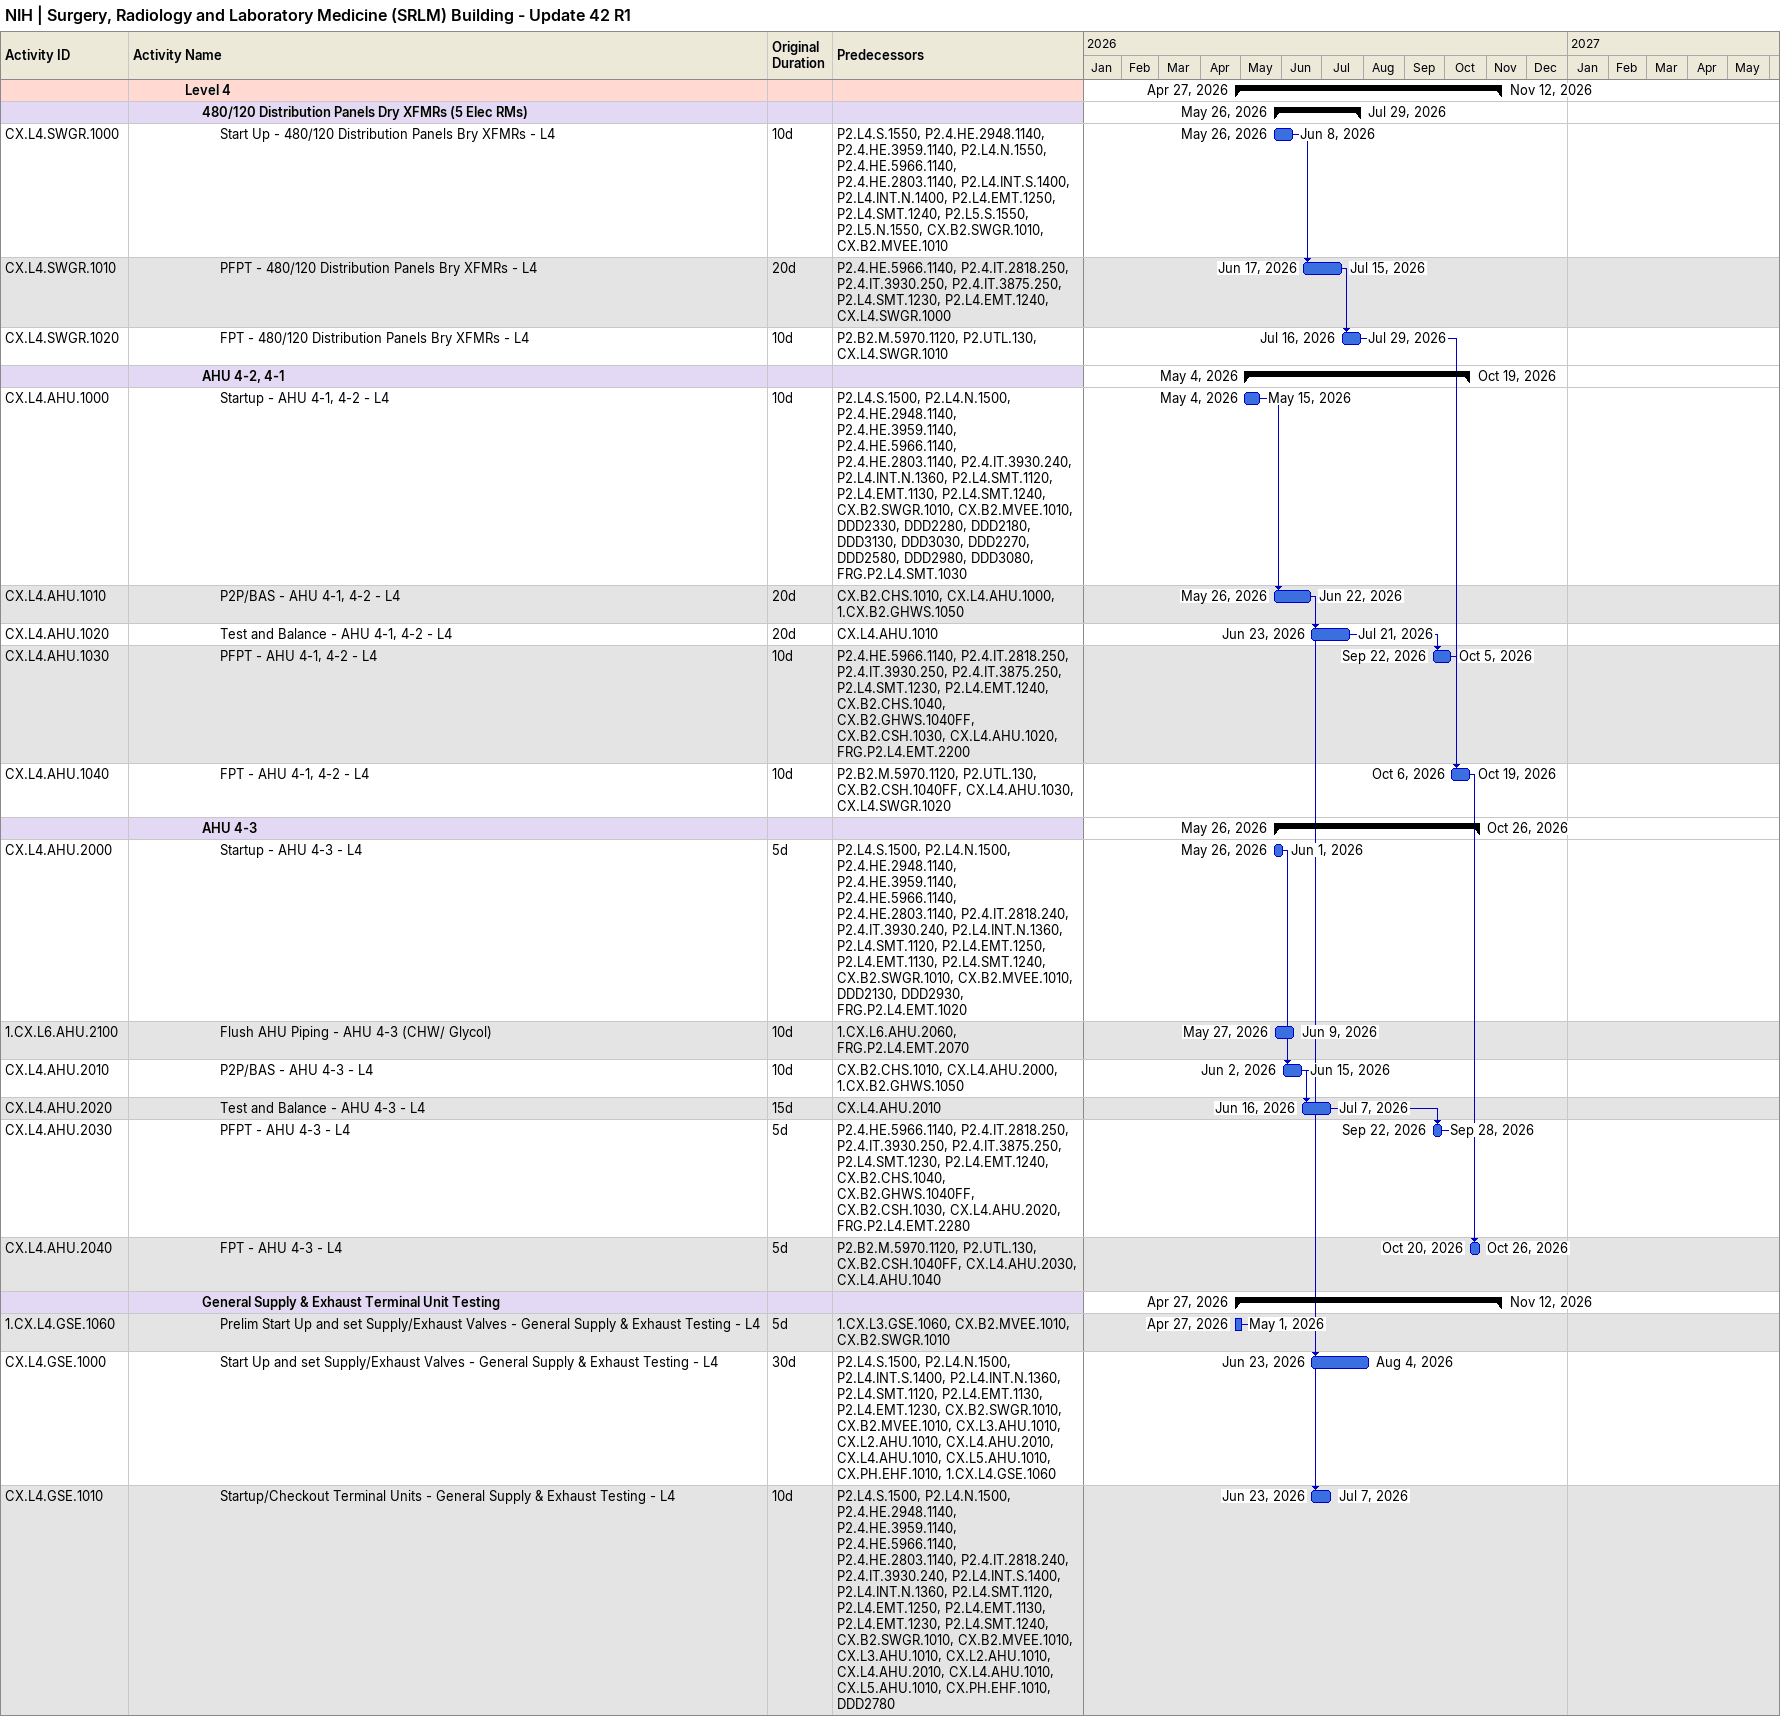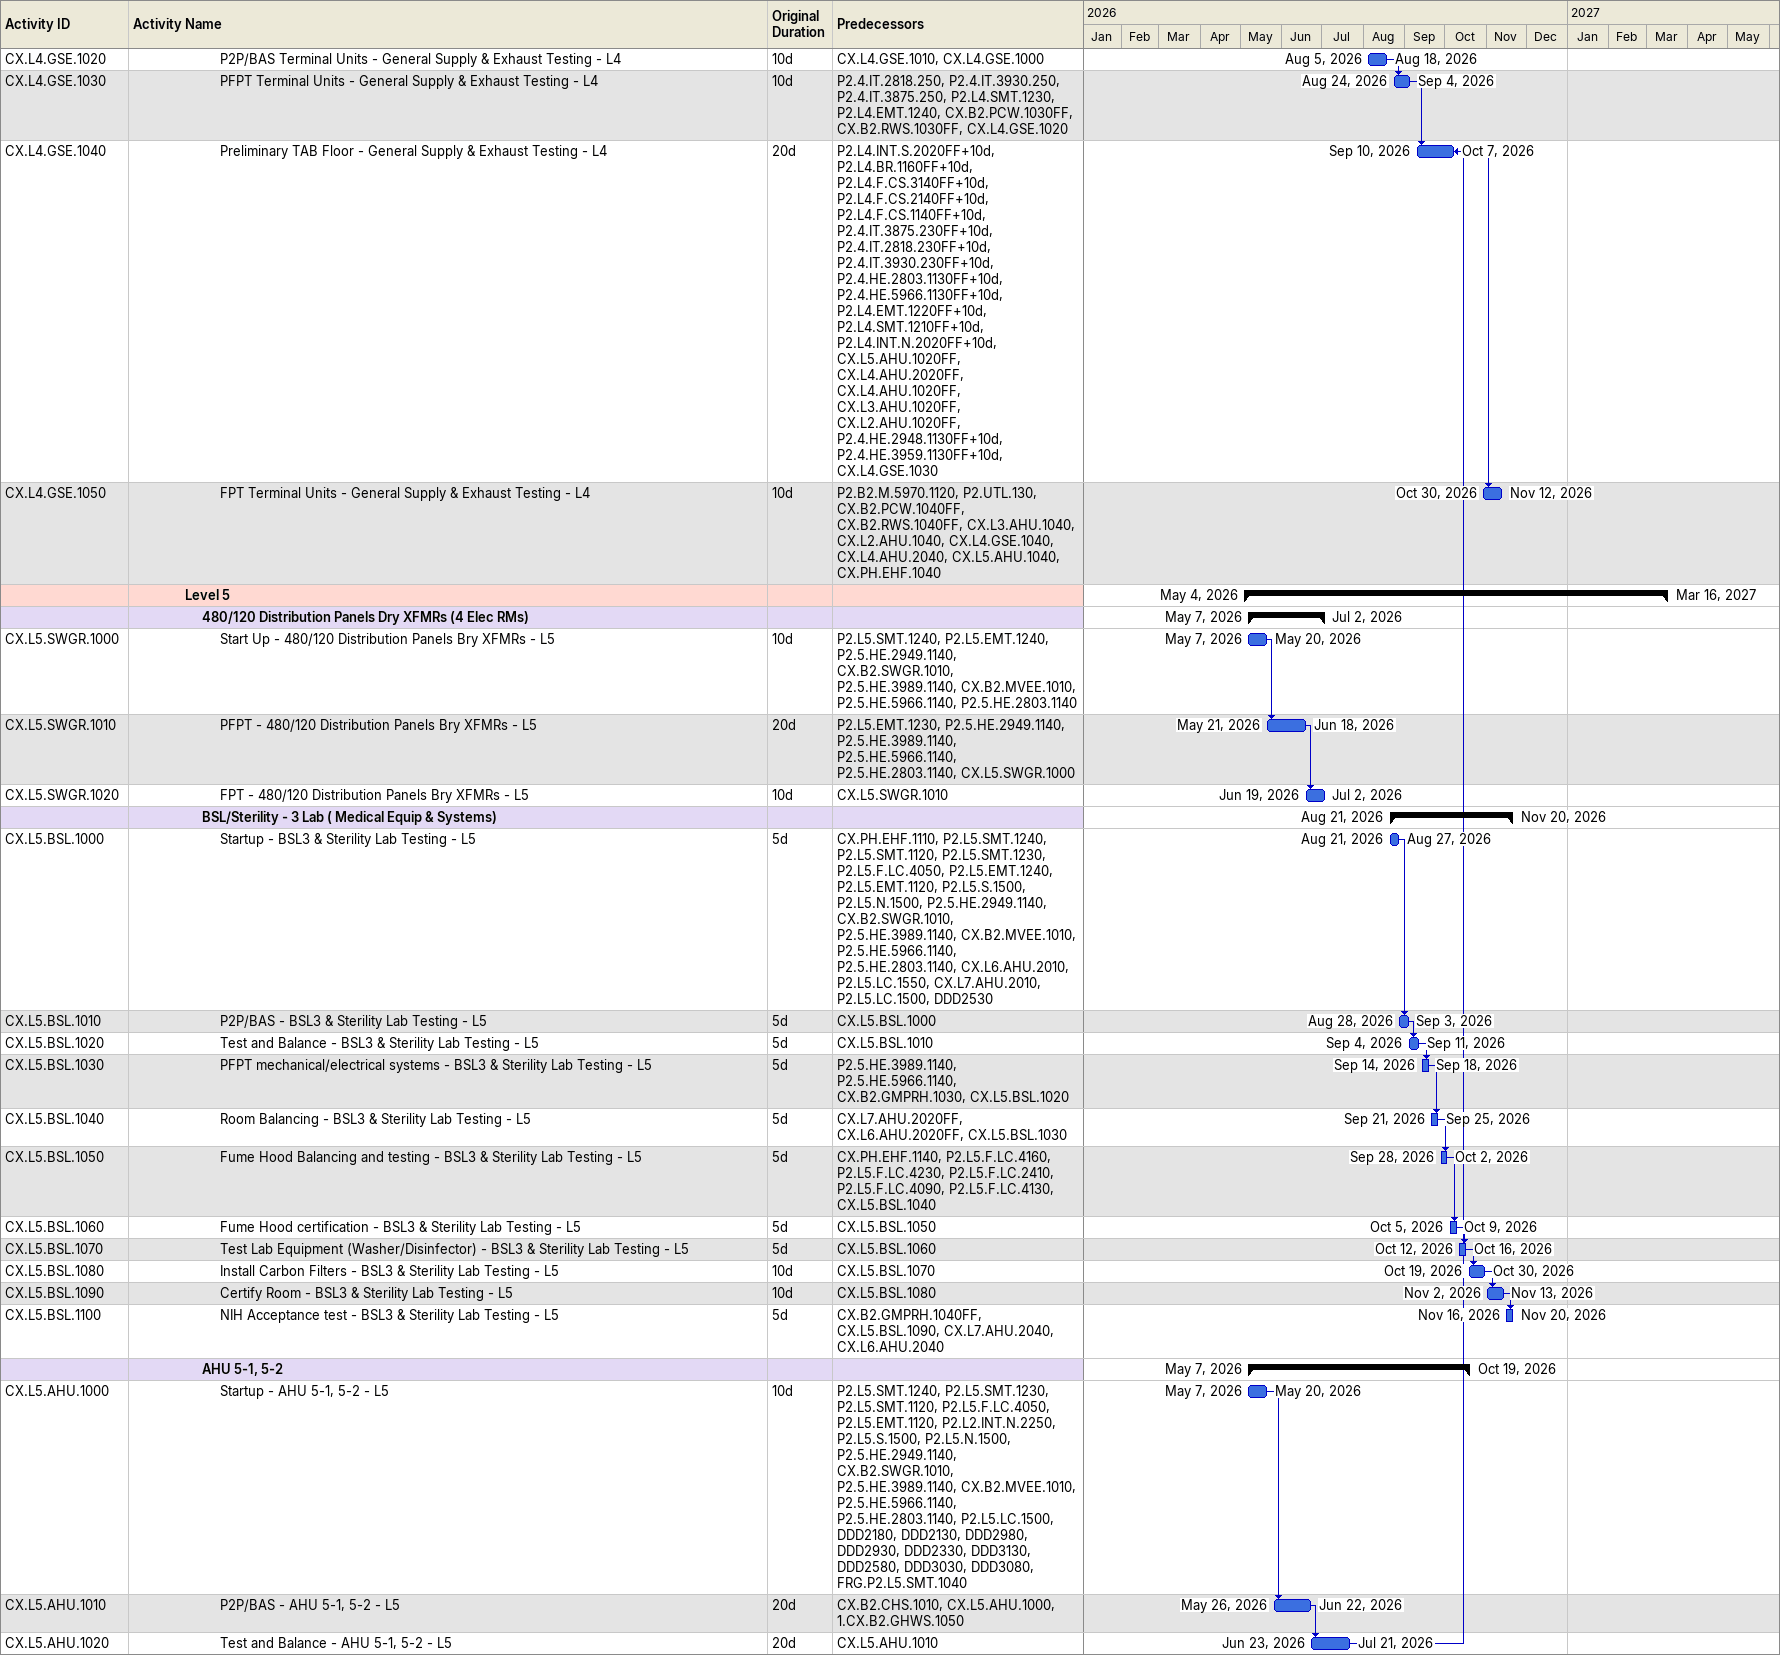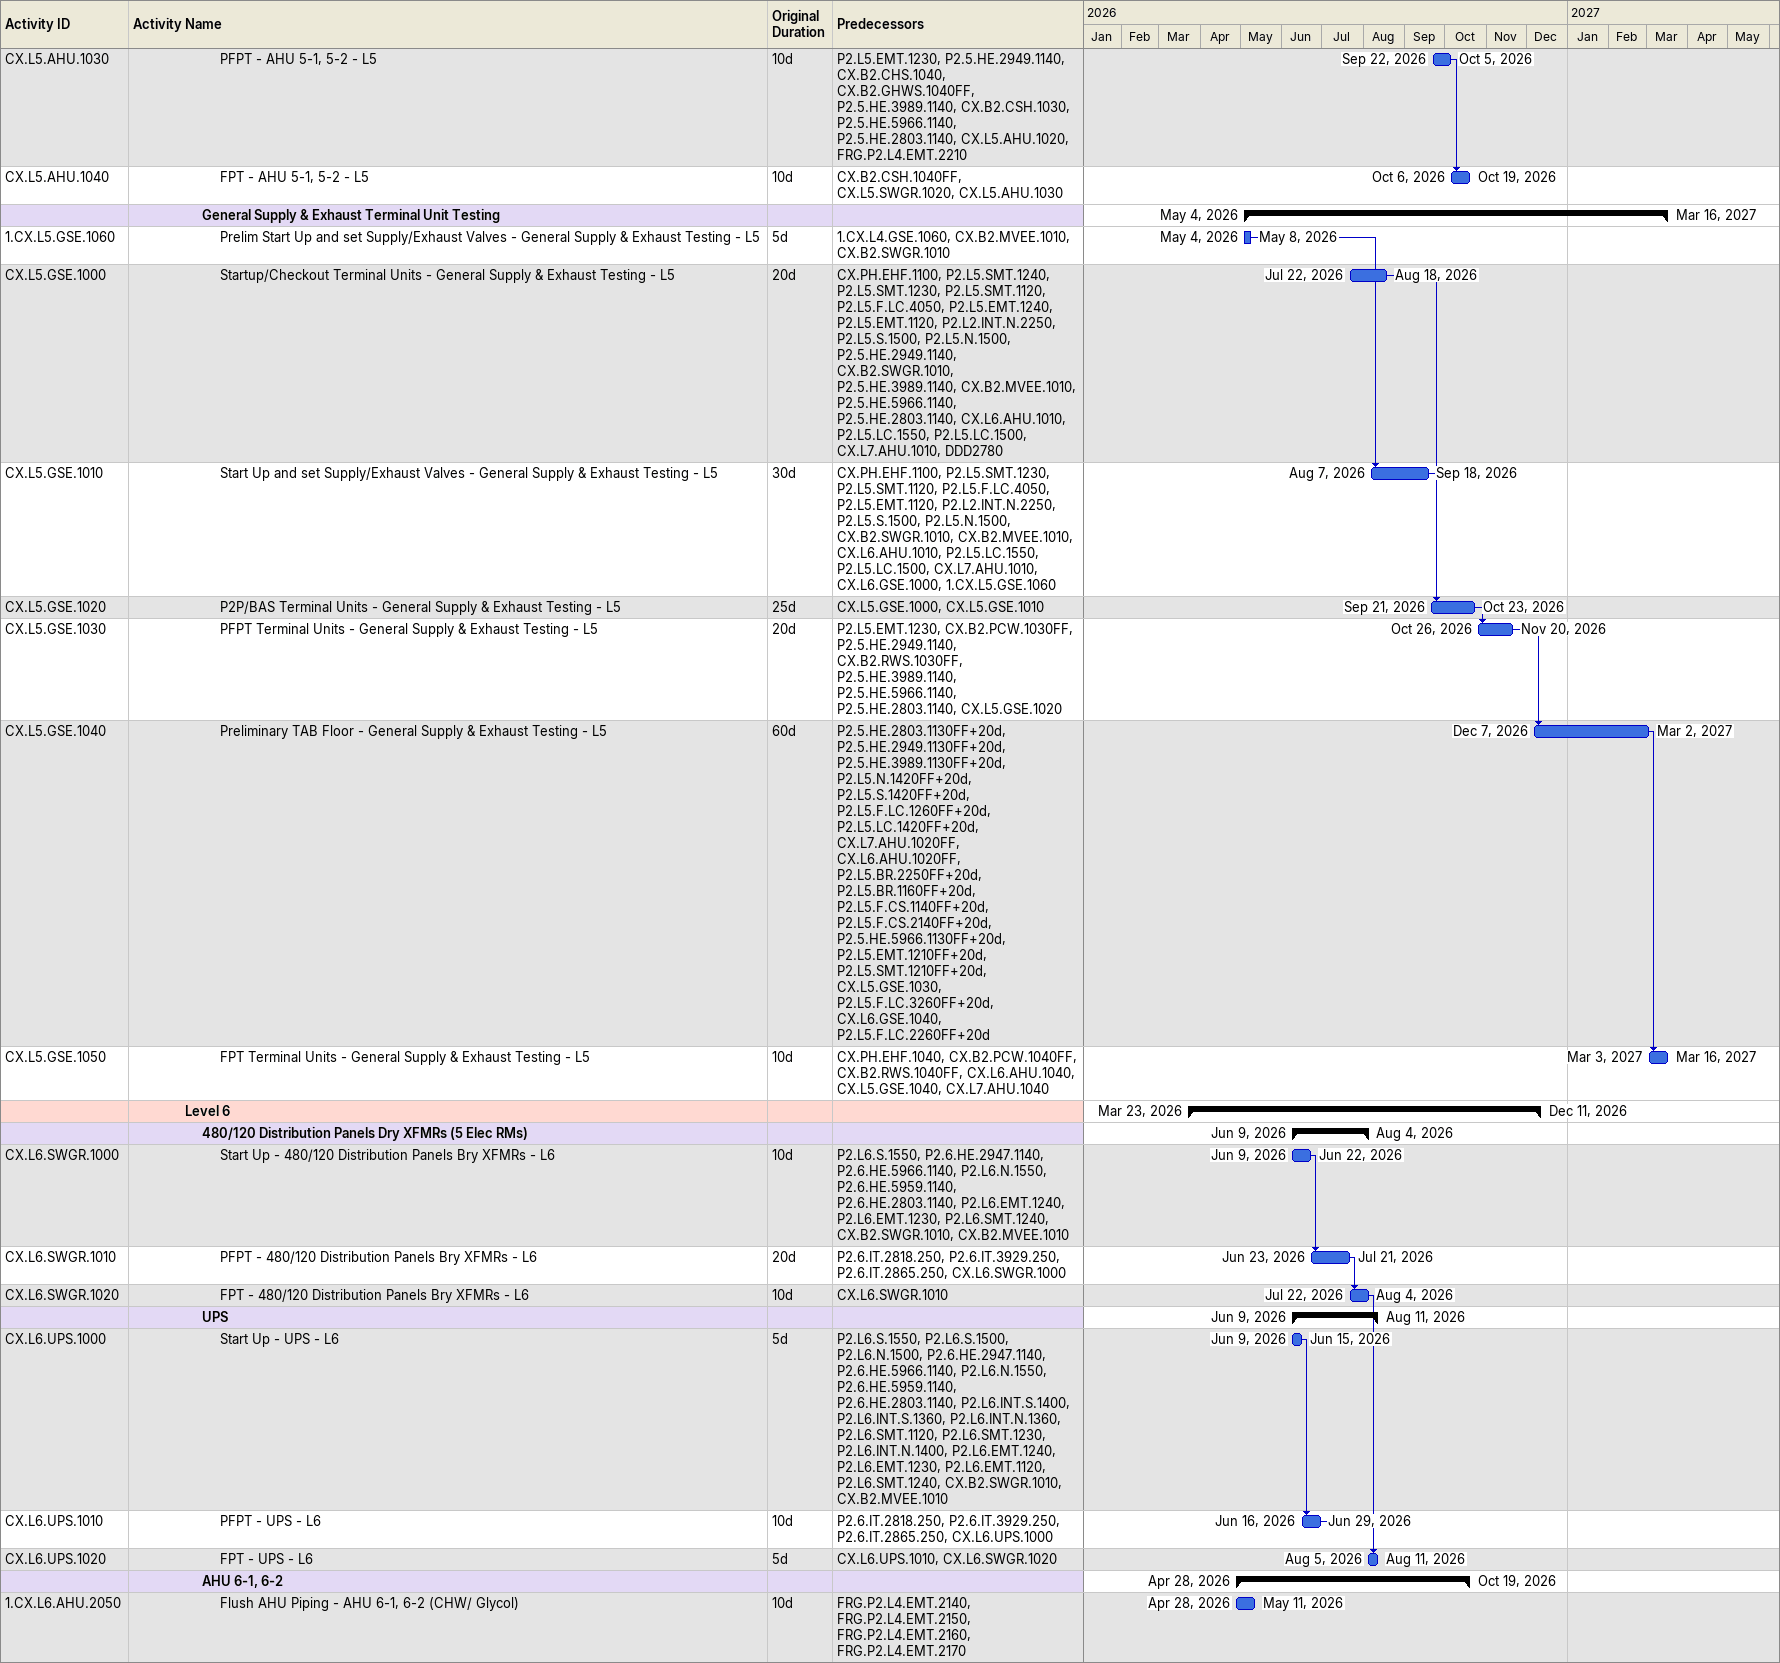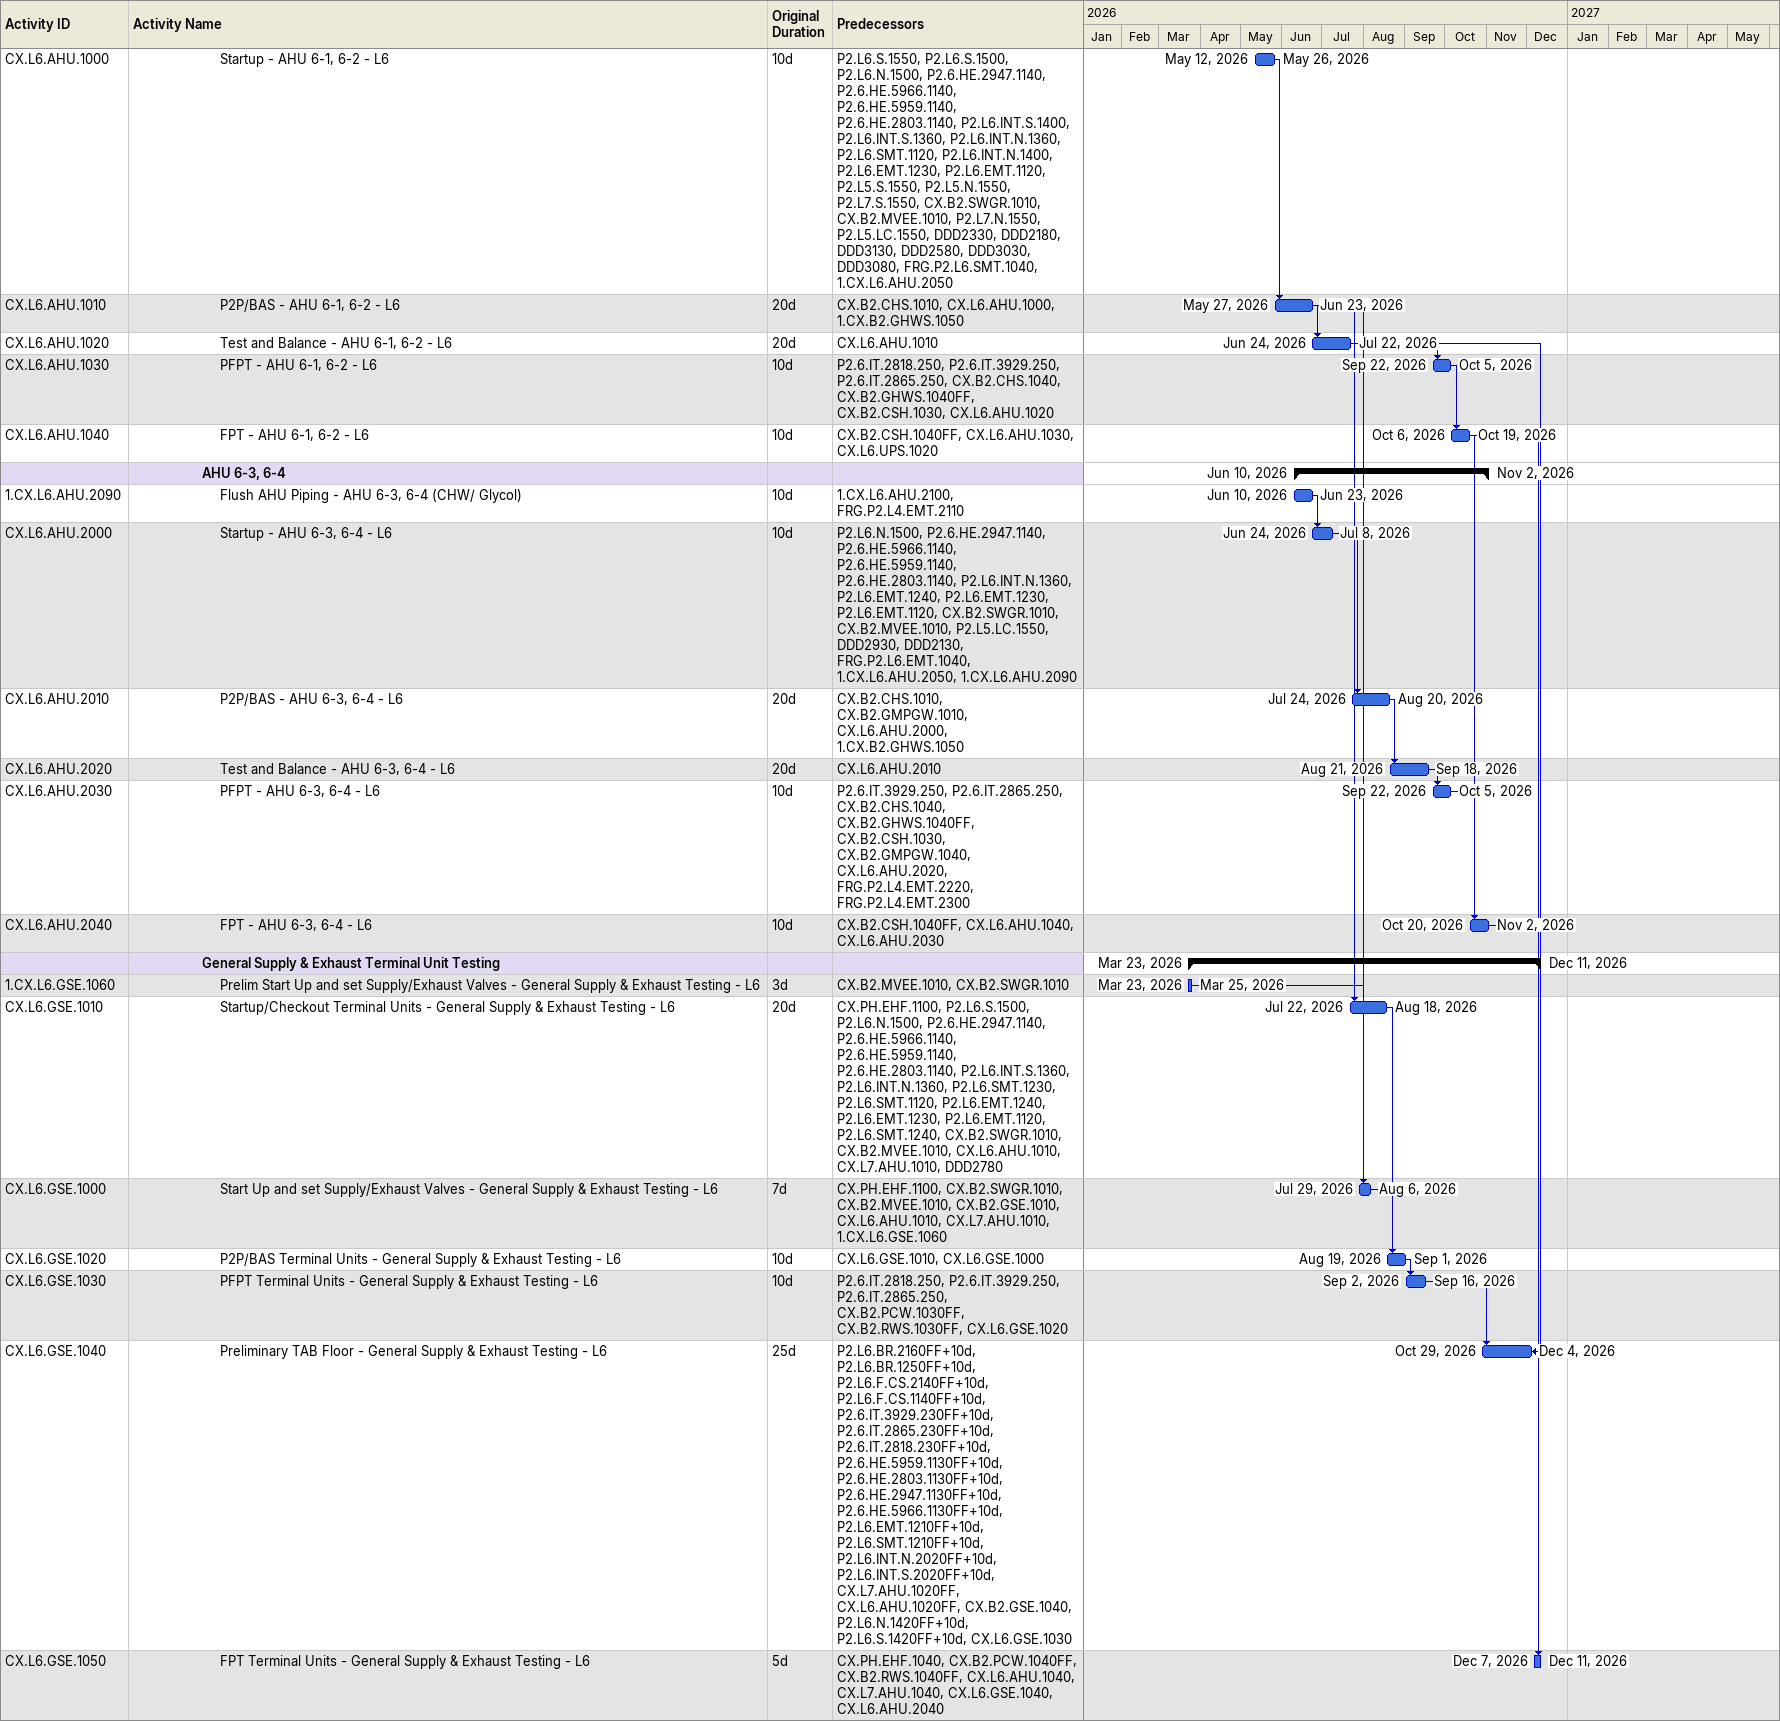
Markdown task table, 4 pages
NIH | Surgery, Radiology and Laboratory Medicine (SRLM) Building - Update 42 R1

| ID | Level | Task | Original duration | Start | Finish | Predecessors |
|---|---|---|---|---|---|---|
|  | 4 | **Level 4** |  | 2026-04-27 | 2026-11-12 |  |
|  | 5 | **480/120 Distribution Panels Dry XFMRs (5 Elec RMs)** |  | 2026-05-26 | 2026-07-29 |  |
| CX.L4.SWGR.1000 | 6 | Start Up - 480/120 Distribution Panels Bry XFMRs - L4 | 10d | 2026-05-26 | 2026-06-08 | P2.L4.S.1550, P2.4.HE.2948.1140, P2.4.HE.3959.1140, P2.L4.N.1550, P2.4.HE.5966.1140, P2.4.HE.2803.1140, P2.L4.INT.S.1400, P2.L4.INT.N.1400, P2.L4.EMT.1250, P2.L4.SMT.1240, P2.L5.S.1550, P2.L5.N.1550, CX.B2.SWGR.1010, CX.B2.MVEE.1010 |
| CX.L4.SWGR.1010 | 6 | PFPT - 480/120 Distribution Panels Bry XFMRs - L4 | 20d | 2026-06-17 | 2026-07-15 | P2.4.HE.5966.1140, P2.4.IT.2818.250, P2.4.IT.3930.250, P2.4.IT.3875.250, P2.L4.SMT.1230, P2.L4.EMT.1240, CX.L4.SWGR.1000 |
| CX.L4.SWGR.1020 | 6 | FPT - 480/120 Distribution Panels Bry XFMRs - L4 | 10d | 2026-07-16 | 2026-07-29 | P2.B2.M.5970.1120, P2.UTL.130, CX.L4.SWGR.1010 |
|  | 5 | **AHU 4-2, 4-1** |  | 2026-05-04 | 2026-10-19 |  |
| CX.L4.AHU.1000 | 6 | Startup - AHU 4-1, 4-2 - L4 | 10d | 2026-05-04 | 2026-05-15 | P2.L4.S.1500, P2.L4.N.1500, P2.4.HE.2948.1140, P2.4.HE.3959.1140, P2.4.HE.5966.1140, P2.4.HE.2803.1140, P2.4.IT.3930.240, P2.L4.INT.N.1360, P2.L4.SMT.1120, P2.L4.EMT.1130, P2.L4.SMT.1240, CX.B2.SWGR.1010, CX.B2.MVEE.1010, DDD2330, DDD2280, DDD2180, DDD3130, DDD3030, DDD2270, DDD2580, DDD2980, DDD3080, FRG.P2.L4.SMT.1030 |
| CX.L4.AHU.1010 | 6 | P2P/BAS - AHU 4-1, 4-2 - L4 | 20d | 2026-05-26 | 2026-06-22 | CX.B2.CHS.1010, CX.L4.AHU.1000, 1.CX.B2.GHWS.1050 |
| CX.L4.AHU.1020 | 6 | Test and Balance - AHU 4-1, 4-2 - L4 | 20d | 2026-06-23 | 2026-07-21 | CX.L4.AHU.1010 |
| CX.L4.AHU.1030 | 6 | PFPT - AHU 4-1, 4-2 - L4 | 10d | 2026-09-22 | 2026-10-05 | P2.4.HE.5966.1140, P2.4.IT.2818.250, P2.4.IT.3930.250, P2.4.IT.3875.250, P2.L4.SMT.1230, P2.L4.EMT.1240, CX.B2.CHS.1040, CX.B2.GHWS.1040FF, CX.B2.CSH.1030, CX.L4.AHU.1020, FRG.P2.L4.EMT.2200 |
| CX.L4.AHU.1040 | 6 | FPT - AHU 4-1, 4-2 - L4 | 10d | 2026-10-06 | 2026-10-19 | P2.B2.M.5970.1120, P2.UTL.130, CX.B2.CSH.1040FF, CX.L4.AHU.1030, CX.L4.SWGR.1020 |
|  | 5 | **AHU 4-3** |  | 2026-05-26 | 2026-10-26 |  |
| CX.L4.AHU.2000 | 6 | Startup - AHU 4-3 - L4 | 5d | 2026-05-26 | 2026-06-01 | P2.L4.S.1500, P2.L4.N.1500, P2.4.HE.2948.1140, P2.4.HE.3959.1140, P2.4.HE.5966.1140, P2.4.HE.2803.1140, P2.4.IT.2818.240, P2.4.IT.3930.240, P2.L4.INT.N.1360, P2.L4.SMT.1120, P2.L4.EMT.1250, P2.L4.EMT.1130, P2.L4.SMT.1240, CX.B2.SWGR.1010, CX.B2.MVEE.1010, DDD2130, DDD2930, FRG.P2.L4.EMT.1020 |
| 1.CX.L6.AHU.2100 | 6 | Flush AHU Piping - AHU 4-3 (CHW/ Glycol) | 10d | 2026-05-27 | 2026-06-09 | 1.CX.L6.AHU.2060, FRG.P2.L4.EMT.2070 |
| CX.L4.AHU.2010 | 6 | P2P/BAS - AHU 4-3 - L4 | 10d | 2026-06-02 | 2026-06-15 | CX.B2.CHS.1010, CX.L4.AHU.2000, 1.CX.B2.GHWS.1050 |
| CX.L4.AHU.2020 | 6 | Test and Balance - AHU 4-3 - L4 | 15d | 2026-06-16 | 2026-07-07 | CX.L4.AHU.2010 |
| CX.L4.AHU.2030 | 6 | PFPT - AHU 4-3 - L4 | 5d | 2026-09-22 | 2026-09-28 | P2.4.HE.5966.1140, P2.4.IT.2818.250, P2.4.IT.3930.250, P2.4.IT.3875.250, P2.L4.SMT.1230, P2.L4.EMT.1240, CX.B2.CHS.1040, CX.B2.GHWS.1040FF, CX.B2.CSH.1030, CX.L4.AHU.2020, FRG.P2.L4.EMT.2280 |
| CX.L4.AHU.2040 | 6 | FPT - AHU 4-3 - L4 | 5d | 2026-10-20 | 2026-10-26 | P2.B2.M.5970.1120, P2.UTL.130, CX.B2.CSH.1040FF, CX.L4.AHU.2030, CX.L4.AHU.1040 |
|  | 5 | **General Supply & Exhaust Terminal Unit Testing** |  | 2026-04-27 | 2026-11-12 |  |
| 1.CX.L4.GSE.1060 | 6 | Prelim Start Up and set Supply/Exhaust Valves - General Supply & Exhaust Testing - L4 | 5d | 2026-04-27 | 2026-05-01 | 1.CX.L3.GSE.1060, CX.B2.MVEE.1010, CX.B2.SWGR.1010 |
| CX.L4.GSE.1000 | 6 | Start Up and set Supply/Exhaust Valves - General Supply & Exhaust Testing - L4 | 30d | 2026-06-23 | 2026-08-04 | P2.L4.S.1500, P2.L4.N.1500, P2.L4.INT.S.1400, P2.L4.INT.N.1360, P2.L4.SMT.1120, P2.L4.EMT.1130, P2.L4.EMT.1230, CX.B2.SWGR.1010, CX.B2.MVEE.1010, CX.L3.AHU.1010, CX.L2.AHU.1010, CX.L4.AHU.2010, CX.L4.AHU.1010, CX.L5.AHU.1010, CX.PH.EHF.1010, 1.CX.L4.GSE.1060 |
| CX.L4.GSE.1010 | 6 | Startup/Checkout Terminal Units - General Supply & Exhaust Testing - L4 | 10d | 2026-06-23 | 2026-07-07 | P2.L4.S.1500, P2.L4.N.1500, P2.4.HE.2948.1140, P2.4.HE.3959.1140, P2.4.HE.5966.1140, P2.4.HE.2803.1140, P2.4.IT.2818.240, P2.4.IT.3930.240, P2.L4.INT.S.1400, P2.L4.INT.N.1360, P2.L4.SMT.1120, P2.L4.EMT.1250, P2.L4.EMT.1130, P2.L4.EMT.1230, P2.L4.SMT.1240, CX.B2.SWGR.1010, CX.B2.MVEE.1010, CX.L3.AHU.1010, CX.L2.AHU.1010, CX.L4.AHU.2010, CX.L4.AHU.1010, CX.L5.AHU.1010, CX.PH.EHF.1010, DDD2780 |
| CX.L4.GSE.1020 | 6 | P2P/BAS Terminal Units - General Supply & Exhaust Testing - L4 | 10d | 2026-08-05 | 2026-08-18 | CX.L4.GSE.1010, CX.L4.GSE.1000 |
| CX.L4.GSE.1030 | 6 | PFPT Terminal Units - General Supply & Exhaust Testing - L4 | 10d | 2026-08-24 | 2026-09-04 | P2.4.IT.2818.250, P2.4.IT.3930.250, P2.4.IT.3875.250, P2.L4.SMT.1230, P2.L4.EMT.1240, CX.B2.PCW.1030FF, CX.B2.RWS.1030FF, CX.L4.GSE.1020 |
| CX.L4.GSE.1040 | 6 | Preliminary TAB Floor - General Supply & Exhaust Testing - L4 | 20d | 2026-09-10 | 2026-10-07 | P2.L4.INT.S.2020FF+10d, P2.L4.BR.1160FF+10d, P2.L4.F.CS.3140FF+10d, P2.L4.F.CS.2140FF+10d, P2.L4.F.CS.1140FF+10d, P2.4.IT.3875.230FF+10d, P2.4.IT.2818.230FF+10d, P2.4.IT.3930.230FF+10d, P2.4.HE.2803.1130FF+10d, P2.4.HE.5966.1130FF+10d, P2.L4.EMT.1220FF+10d, P2.L4.SMT.1210FF+10d, P2.L4.INT.N.2020FF+10d, CX.L5.AHU.1020FF, CX.L4.AHU.2020FF, CX.L4.AHU.1020FF, CX.L3.AHU.1020FF, CX.L2.AHU.1020FF, P2.4.HE.2948.1130FF+10d, P2.4.HE.3959.1130FF+10d, CX.L4.GSE.1030 |
| CX.L4.GSE.1050 | 6 | FPT Terminal Units - General Supply & Exhaust Testing - L4 | 10d | 2026-10-30 | 2026-11-12 | P2.B2.M.5970.1120, P2.UTL.130, CX.B2.PCW.1040FF, CX.B2.RWS.1040FF, CX.L3.AHU.1040, CX.L2.AHU.1040, CX.L4.GSE.1040, CX.L4.AHU.2040, CX.L5.AHU.1040, CX.PH.EHF.1040 |
|  | 4 | **Level 5** |  | 2026-05-04 | 2027-03-16 |  |
|  | 5 | **480/120 Distribution Panels Dry XFMRs (4 Elec RMs)** |  | 2026-05-07 | 2026-07-02 |  |
| CX.L5.SWGR.1000 | 6 | Start Up - 480/120 Distribution Panels Bry XFMRs - L5 | 10d | 2026-05-07 | 2026-05-20 | P2.L5.SMT.1240, P2.L5.EMT.1240, P2.5.HE.2949.1140, CX.B2.SWGR.1010, P2.5.HE.3989.1140, CX.B2.MVEE.1010, P2.5.HE.5966.1140, P2.5.HE.2803.1140 |
| CX.L5.SWGR.1010 | 6 | PFPT - 480/120 Distribution Panels Bry XFMRs - L5 | 20d | 2026-05-21 | 2026-06-18 | P2.L5.EMT.1230, P2.5.HE.2949.1140, P2.5.HE.3989.1140, P2.5.HE.5966.1140, P2.5.HE.2803.1140, CX.L5.SWGR.1000 |
| CX.L5.SWGR.1020 | 6 | FPT - 480/120 Distribution Panels Bry XFMRs - L5 | 10d | 2026-06-19 | 2026-07-02 | CX.L5.SWGR.1010 |
|  | 5 | **BSL/Sterility - 3 Lab ( Medical Equip & Systems)** |  | 2026-08-21 | 2026-11-20 |  |
| CX.L5.BSL.1000 | 6 | Startup - BSL3 & Sterility Lab Testing - L5 | 5d | 2026-08-21 | 2026-08-27 | CX.PH.EHF.1110, P2.L5.SMT.1240, P2.L5.SMT.1120, P2.L5.SMT.1230, P2.L5.F.LC.4050, P2.L5.EMT.1240, P2.L5.EMT.1120, P2.L5.S.1500, P2.L5.N.1500, P2.5.HE.2949.1140, CX.B2.SWGR.1010, P2.5.HE.3989.1140, CX.B2.MVEE.1010, P2.5.HE.5966.1140, P2.5.HE.2803.1140, CX.L6.AHU.2010, P2.L5.LC.1550, CX.L7.AHU.2010, P2.L5.LC.1500, DDD2530 |
| CX.L5.BSL.1010 | 6 | P2P/BAS - BSL3 & Sterility Lab Testing - L5 | 5d | 2026-08-28 | 2026-09-03 | CX.L5.BSL.1000 |
| CX.L5.BSL.1020 | 6 | Test and Balance - BSL3 & Sterility Lab Testing - L5 | 5d | 2026-09-04 | 2026-09-11 | CX.L5.BSL.1010 |
| CX.L5.BSL.1030 | 6 | PFPT mechanical/electrical systems - BSL3 & Sterility Lab Testing - L5 | 5d | 2026-09-14 | 2026-09-18 | P2.5.HE.3989.1140, P2.5.HE.5966.1140, CX.B2.GMPRH.1030, CX.L5.BSL.1020 |
| CX.L5.BSL.1040 | 6 | Room Balancing - BSL3 & Sterility Lab Testing - L5 | 5d | 2026-09-21 | 2026-09-25 | CX.L7.AHU.2020FF, CX.L6.AHU.2020FF, CX.L5.BSL.1030 |
| CX.L5.BSL.1050 | 6 | Fume Hood Balancing and testing - BSL3 & Sterility Lab Testing - L5 | 5d | 2026-09-28 | 2026-10-02 | CX.PH.EHF.1140, P2.L5.F.LC.4160, P2.L5.F.LC.4230, P2.L5.F.LC.2410, P2.L5.F.LC.4090, P2.L5.F.LC.4130, CX.L5.BSL.1040 |
| CX.L5.BSL.1060 | 6 | Fume Hood certification - BSL3 & Sterility Lab Testing - L5 | 5d | 2026-10-05 | 2026-10-09 | CX.L5.BSL.1050 |
| CX.L5.BSL.1070 | 6 | Test Lab Equipment (Washer/Disinfector) - BSL3 & Sterility Lab Testing - L5 | 5d | 2026-10-12 | 2026-10-16 | CX.L5.BSL.1060 |
| CX.L5.BSL.1080 | 6 | Install Carbon Filters - BSL3 & Sterility Lab Testing - L5 | 10d | 2026-10-19 | 2026-10-30 | CX.L5.BSL.1070 |
| CX.L5.BSL.1090 | 6 | Certify Room - BSL3 & Sterility Lab Testing - L5 | 10d | 2026-11-02 | 2026-11-13 | CX.L5.BSL.1080 |
| CX.L5.BSL.1100 | 6 | NIH Acceptance test - BSL3 & Sterility Lab Testing - L5 | 5d | 2026-11-16 | 2026-11-20 | CX.B2.GMPRH.1040FF, CX.L5.BSL.1090, CX.L7.AHU.2040, CX.L6.AHU.2040 |
|  | 5 | **AHU 5-1, 5-2** |  | 2026-05-07 | 2026-10-19 |  |
| CX.L5.AHU.1000 | 6 | Startup - AHU 5-1, 5-2 - L5 | 10d | 2026-05-07 | 2026-05-20 | P2.L5.SMT.1240, P2.L5.SMT.1230, P2.L5.SMT.1120, P2.L5.F.LC.4050, P2.L5.EMT.1120, P2.L2.INT.N.2250, P2.L5.S.1500, P2.L5.N.1500, P2.5.HE.2949.1140, CX.B2.SWGR.1010, P2.5.HE.3989.1140, CX.B2.MVEE.1010, P2.5.HE.5966.1140, P2.5.HE.2803.1140, P2.L5.LC.1500, DDD2180, DDD2130, DDD2980, DDD2930, DDD2330, DDD3130, DDD2580, DDD3030, DDD3080, FRG.P2.L5.SMT.1040 |
| CX.L5.AHU.1010 | 6 | P2P/BAS - AHU 5-1, 5-2 - L5 | 20d | 2026-05-26 | 2026-06-22 | CX.B2.CHS.1010, CX.L5.AHU.1000, 1.CX.B2.GHWS.1050 |
| CX.L5.AHU.1020 | 6 | Test and Balance - AHU 5-1, 5-2 - L5 | 20d | 2026-06-23 | 2026-07-21 | CX.L5.AHU.1010 |
| CX.L5.AHU.1030 | 6 | PFPT - AHU 5-1, 5-2 - L5 | 10d | 2026-09-22 | 2026-10-05 | P2.L5.EMT.1230, P2.5.HE.2949.1140, CX.B2.CHS.1040, CX.B2.GHWS.1040FF, P2.5.HE.3989.1140, CX.B2.CSH.1030, P2.5.HE.5966.1140, P2.5.HE.2803.1140, CX.L5.AHU.1020, FRG.P2.L4.EMT.2210 |
| CX.L5.AHU.1040 | 6 | FPT - AHU 5-1, 5-2 - L5 | 10d | 2026-10-06 | 2026-10-19 | CX.B2.CSH.1040FF, CX.L5.SWGR.1020, CX.L5.AHU.1030 |
|  | 5 | **General Supply & Exhaust Terminal Unit Testing** |  | 2026-05-04 | 2027-03-16 |  |
| 1.CX.L5.GSE.1060 | 6 | Prelim Start Up and set Supply/Exhaust Valves - General Supply & Exhaust Testing - L5 | 5d | 2026-05-04 | 2026-05-08 | 1.CX.L4.GSE.1060, CX.B2.MVEE.1010, CX.B2.SWGR.1010 |
| CX.L5.GSE.1000 | 6 | Startup/Checkout Terminal Units - General Supply & Exhaust Testing - L5 | 20d | 2026-07-22 | 2026-08-18 | CX.PH.EHF.1100, P2.L5.SMT.1240, P2.L5.SMT.1230, P2.L5.SMT.1120, P2.L5.F.LC.4050, P2.L5.EMT.1240, P2.L5.EMT.1120, P2.L2.INT.N.2250, P2.L5.S.1500, P2.L5.N.1500, P2.5.HE.2949.1140, CX.B2.SWGR.1010, P2.5.HE.3989.1140, CX.B2.MVEE.1010, P2.5.HE.5966.1140, P2.5.HE.2803.1140, CX.L6.AHU.1010, P2.L5.LC.1550, P2.L5.LC.1500, CX.L7.AHU.1010, DDD2780 |
| CX.L5.GSE.1010 | 6 | Start Up and set Supply/Exhaust Valves - General Supply & Exhaust Testing - L5 | 30d | 2026-08-07 | 2026-09-18 | CX.PH.EHF.1100, P2.L5.SMT.1230, P2.L5.SMT.1120, P2.L5.F.LC.4050, P2.L5.EMT.1120, P2.L2.INT.N.2250, P2.L5.S.1500, P2.L5.N.1500, CX.B2.SWGR.1010, CX.B2.MVEE.1010, CX.L6.AHU.1010, P2.L5.LC.1550, P2.L5.LC.1500, CX.L7.AHU.1010, CX.L6.GSE.1000, 1.CX.L5.GSE.1060 |
| CX.L5.GSE.1020 | 6 | P2P/BAS Terminal Units - General Supply & Exhaust Testing - L5 | 25d | 2026-09-21 | 2026-10-23 | CX.L5.GSE.1000, CX.L5.GSE.1010 |
| CX.L5.GSE.1030 | 6 | PFPT Terminal Units - General Supply & Exhaust Testing - L5 | 20d | 2026-10-26 | 2026-11-20 | P2.L5.EMT.1230, CX.B2.PCW.1030FF, P2.5.HE.2949.1140, CX.B2.RWS.1030FF, P2.5.HE.3989.1140, P2.5.HE.5966.1140, P2.5.HE.2803.1140, CX.L5.GSE.1020 |
| CX.L5.GSE.1040 | 6 | Preliminary TAB Floor - General Supply & Exhaust Testing - L5 | 60d | 2026-12-07 | 2027-03-02 | P2.5.HE.2803.1130FF+20d, P2.5.HE.2949.1130FF+20d, P2.5.HE.3989.1130FF+20d, P2.L5.N.1420FF+20d, P2.L5.S.1420FF+20d, P2.L5.F.LC.1260FF+20d, P2.L5.LC.1420FF+20d, CX.L7.AHU.1020FF, CX.L6.AHU.1020FF, P2.L5.BR.2250FF+20d, P2.L5.BR.1160FF+20d, P2.L5.F.CS.1140FF+20d, P2.L5.F.CS.2140FF+20d, P2.5.HE.5966.1130FF+20d, P2.L5.EMT.1210FF+20d, P2.L5.SMT.1210FF+20d, CX.L5.GSE.1030, P2.L5.F.LC.3260FF+20d, CX.L6.GSE.1040, P2.L5.F.LC.2260FF+20d |
| CX.L5.GSE.1050 | 6 | FPT Terminal Units - General Supply & Exhaust Testing - L5 | 10d | 2027-03-03 | 2027-03-16 | CX.PH.EHF.1040, CX.B2.PCW.1040FF, CX.B2.RWS.1040FF, CX.L6.AHU.1040, CX.L5.GSE.1040, CX.L7.AHU.1040 |
|  | 4 | **Level 6** |  | 2026-03-23 | 2026-12-11 |  |
|  | 5 | **480/120 Distribution Panels Dry XFMRs (5 Elec RMs)** |  | 2026-06-09 | 2026-08-04 |  |
| CX.L6.SWGR.1000 | 6 | Start Up - 480/120 Distribution Panels Bry XFMRs - L6 | 10d | 2026-06-09 | 2026-06-22 | P2.L6.S.1550, P2.6.HE.2947.1140, P2.6.HE.5966.1140, P2.L6.N.1550, P2.6.HE.5959.1140, P2.6.HE.2803.1140, P2.L6.EMT.1240, P2.L6.EMT.1230, P2.L6.SMT.1240, CX.B2.SWGR.1010, CX.B2.MVEE.1010 |
| CX.L6.SWGR.1010 | 6 | PFPT - 480/120 Distribution Panels Bry XFMRs - L6 | 20d | 2026-06-23 | 2026-07-21 | P2.6.IT.2818.250, P2.6.IT.3929.250, P2.6.IT.2865.250, CX.L6.SWGR.1000 |
| CX.L6.SWGR.1020 | 6 | FPT - 480/120 Distribution Panels Bry XFMRs - L6 | 10d | 2026-07-22 | 2026-08-04 | CX.L6.SWGR.1010 |
|  | 5 | **UPS** |  | 2026-06-09 | 2026-08-11 |  |
| CX.L6.UPS.1000 | 6 | Start Up - UPS - L6 | 5d | 2026-06-09 | 2026-06-15 | P2.L6.S.1550, P2.L6.S.1500, P2.L6.N.1500, P2.6.HE.2947.1140, P2.6.HE.5966.1140, P2.L6.N.1550, P2.6.HE.5959.1140, P2.6.HE.2803.1140, P2.L6.INT.S.1400, P2.L6.INT.S.1360, P2.L6.INT.N.1360, P2.L6.SMT.1120, P2.L6.SMT.1230, P2.L6.INT.N.1400, P2.L6.EMT.1240, P2.L6.EMT.1230, P2.L6.EMT.1120, P2.L6.SMT.1240, CX.B2.SWGR.1010, CX.B2.MVEE.1010 |
| CX.L6.UPS.1010 | 6 | PFPT - UPS - L6 | 10d | 2026-06-16 | 2026-06-29 | P2.6.IT.2818.250, P2.6.IT.3929.250, P2.6.IT.2865.250, CX.L6.UPS.1000 |
| CX.L6.UPS.1020 | 6 | FPT - UPS - L6 | 5d | 2026-08-05 | 2026-08-11 | CX.L6.UPS.1010, CX.L6.SWGR.1020 |
|  | 5 | **AHU 6-1, 6-2** |  | 2026-04-28 | 2026-10-19 |  |
| 1.CX.L6.AHU.2050 | 6 | Flush AHU Piping - AHU 6-1, 6-2 (CHW/ Glycol) | 10d | 2026-04-28 | 2026-05-11 | FRG.P2.L4.EMT.2140, FRG.P2.L4.EMT.2150, FRG.P2.L4.EMT.2160, FRG.P2.L4.EMT.2170 |
| CX.L6.AHU.1000 | 6 | Startup - AHU 6-1, 6-2 - L6 | 10d | 2026-05-12 | 2026-05-26 | P2.L6.S.1550, P2.L6.S.1500, P2.L6.N.1500, P2.6.HE.2947.1140, P2.6.HE.5966.1140, P2.6.HE.5959.1140, P2.6.HE.2803.1140, P2.L6.INT.S.1400, P2.L6.INT.S.1360, P2.L6.INT.N.1360, P2.L6.SMT.1120, P2.L6.INT.N.1400, P2.L6.EMT.1230, P2.L6.EMT.1120, P2.L5.S.1550, P2.L5.N.1550, P2.L7.S.1550, CX.B2.SWGR.1010, CX.B2.MVEE.1010, P2.L7.N.1550, P2.L5.LC.1550, DDD2330, DDD2180, DDD3130, DDD2580, DDD3030, DDD3080, FRG.P2.L6.SMT.1040, 1.CX.L6.AHU.2050 |
| CX.L6.AHU.1010 | 6 | P2P/BAS - AHU 6-1, 6-2 - L6 | 20d | 2026-05-27 | 2026-06-23 | CX.B2.CHS.1010, CX.L6.AHU.1000, 1.CX.B2.GHWS.1050 |
| CX.L6.AHU.1020 | 6 | Test and Balance - AHU 6-1, 6-2 - L6 | 20d | 2026-06-24 | 2026-07-22 | CX.L6.AHU.1010 |
| CX.L6.AHU.1030 | 6 | PFPT - AHU 6-1, 6-2 - L6 | 10d | 2026-09-22 | 2026-10-05 | P2.6.IT.2818.250, P2.6.IT.3929.250, P2.6.IT.2865.250, CX.B2.CHS.1040, CX.B2.GHWS.1040FF, CX.B2.CSH.1030, CX.L6.AHU.1020 |
| CX.L6.AHU.1040 | 6 | FPT - AHU 6-1, 6-2 - L6 | 10d | 2026-10-06 | 2026-10-19 | CX.B2.CSH.1040FF, CX.L6.AHU.1030, CX.L6.UPS.1020 |
|  | 5 | **AHU 6-3, 6-4** |  | 2026-06-10 | 2026-11-02 |  |
| 1.CX.L6.AHU.2090 | 6 | Flush AHU Piping - AHU 6-3, 6-4 (CHW/ Glycol) | 10d | 2026-06-10 | 2026-06-23 | 1.CX.L6.AHU.2100, FRG.P2.L4.EMT.2110 |
| CX.L6.AHU.2000 | 6 | Startup - AHU 6-3, 6-4 - L6 | 10d | 2026-06-24 | 2026-07-08 | P2.L6.N.1500, P2.6.HE.2947.1140, P2.6.HE.5966.1140, P2.6.HE.5959.1140, P2.6.HE.2803.1140, P2.L6.INT.N.1360, P2.L6.EMT.1240, P2.L6.EMT.1230, P2.L6.EMT.1120, CX.B2.SWGR.1010, CX.B2.MVEE.1010, P2.L5.LC.1550, DDD2930, DDD2130, FRG.P2.L6.EMT.1040, 1.CX.L6.AHU.2050, 1.CX.L6.AHU.2090 |
| CX.L6.AHU.2010 | 6 | P2P/BAS - AHU 6-3, 6-4 - L6 | 20d | 2026-07-24 | 2026-08-20 | CX.B2.CHS.1010, CX.B2.GMPGW.1010, CX.L6.AHU.2000, 1.CX.B2.GHWS.1050 |
| CX.L6.AHU.2020 | 6 | Test and Balance - AHU 6-3, 6-4 - L6 | 20d | 2026-08-21 | 2026-09-18 | CX.L6.AHU.2010 |
| CX.L6.AHU.2030 | 6 | PFPT - AHU 6-3, 6-4 - L6 | 10d | 2026-09-22 | 2026-10-05 | P2.6.IT.3929.250, P2.6.IT.2865.250, CX.B2.CHS.1040, CX.B2.GHWS.1040FF, CX.B2.CSH.1030, CX.B2.GMPGW.1040, CX.L6.AHU.2020, FRG.P2.L4.EMT.2220, FRG.P2.L4.EMT.2300 |
| CX.L6.AHU.2040 | 6 | FPT - AHU 6-3, 6-4 - L6 | 10d | 2026-10-20 | 2026-11-02 | CX.B2.CSH.1040FF, CX.L6.AHU.1040, CX.L6.AHU.2030 |
|  | 5 | **General Supply & Exhaust Terminal Unit Testing** |  | 2026-03-23 | 2026-12-11 |  |
| 1.CX.L6.GSE.1060 | 6 | Prelim Start Up and set Supply/Exhaust Valves - General Supply & Exhaust Testing - L6 | 3d | 2026-03-23 | 2026-03-25 | CX.B2.MVEE.1010, CX.B2.SWGR.1010 |
| CX.L6.GSE.1010 | 6 | Startup/Checkout Terminal Units - General Supply & Exhaust Testing - L6 | 20d | 2026-07-22 | 2026-08-18 | CX.PH.EHF.1100, P2.L6.S.1500, P2.L6.N.1500, P2.6.HE.2947.1140, P2.6.HE.5966.1140, P2.6.HE.5959.1140, P2.6.HE.2803.1140, P2.L6.INT.S.1360, P2.L6.INT.N.1360, P2.L6.SMT.1230, P2.L6.SMT.1120, P2.L6.EMT.1240, P2.L6.EMT.1230, P2.L6.EMT.1120, P2.L6.SMT.1240, CX.B2.SWGR.1010, CX.B2.MVEE.1010, CX.L6.AHU.1010, CX.L7.AHU.1010, DDD2780 |
| CX.L6.GSE.1000 | 6 | Start Up and set Supply/Exhaust Valves - General Supply & Exhaust Testing - L6 | 7d | 2026-07-29 | 2026-08-06 | CX.PH.EHF.1100, CX.B2.SWGR.1010, CX.B2.MVEE.1010, CX.B2.GSE.1010, CX.L6.AHU.1010, CX.L7.AHU.1010, 1.CX.L6.GSE.1060 |
| CX.L6.GSE.1020 | 6 | P2P/BAS Terminal Units - General Supply & Exhaust Testing - L6 | 10d | 2026-08-19 | 2026-09-01 | CX.L6.GSE.1010, CX.L6.GSE.1000 |
| CX.L6.GSE.1030 | 6 | PFPT Terminal Units - General Supply & Exhaust Testing - L6 | 10d | 2026-09-02 | 2026-09-16 | P2.6.IT.2818.250, P2.6.IT.3929.250, P2.6.IT.2865.250, CX.B2.PCW.1030FF, CX.B2.RWS.1030FF, CX.L6.GSE.1020 |
| CX.L6.GSE.1040 | 6 | Preliminary TAB Floor - General Supply & Exhaust Testing - L6 | 25d | 2026-10-29 | 2026-12-04 | P2.L6.BR.2160FF+10d, P2.L6.BR.1250FF+10d, P2.L6.F.CS.2140FF+10d, P2.L6.F.CS.1140FF+10d, P2.6.IT.3929.230FF+10d, P2.6.IT.2865.230FF+10d, P2.6.IT.2818.230FF+10d, P2.6.HE.5959.1130FF+10d, P2.6.HE.2803.1130FF+10d, P2.6.HE.2947.1130FF+10d, P2.6.HE.5966.1130FF+10d, P2.L6.EMT.1210FF+10d, P2.L6.SMT.1210FF+10d, P2.L6.INT.N.2020FF+10d, P2.L6.INT.S.2020FF+10d, CX.L7.AHU.1020FF, CX.L6.AHU.1020FF, CX.B2.GSE.1040, P2.L6.N.1420FF+10d, P2.L6.S.1420FF+10d, CX.L6.GSE.1030 |
| CX.L6.GSE.1050 | 6 | FPT Terminal Units - General Supply & Exhaust Testing - L6 | 5d | 2026-12-07 | 2026-12-11 | CX.PH.EHF.1040, CX.B2.PCW.1040FF, CX.B2.RWS.1040FF, CX.L6.AHU.1040, CX.L7.AHU.1040, CX.L6.GSE.1040, CX.L6.AHU.2040 |
